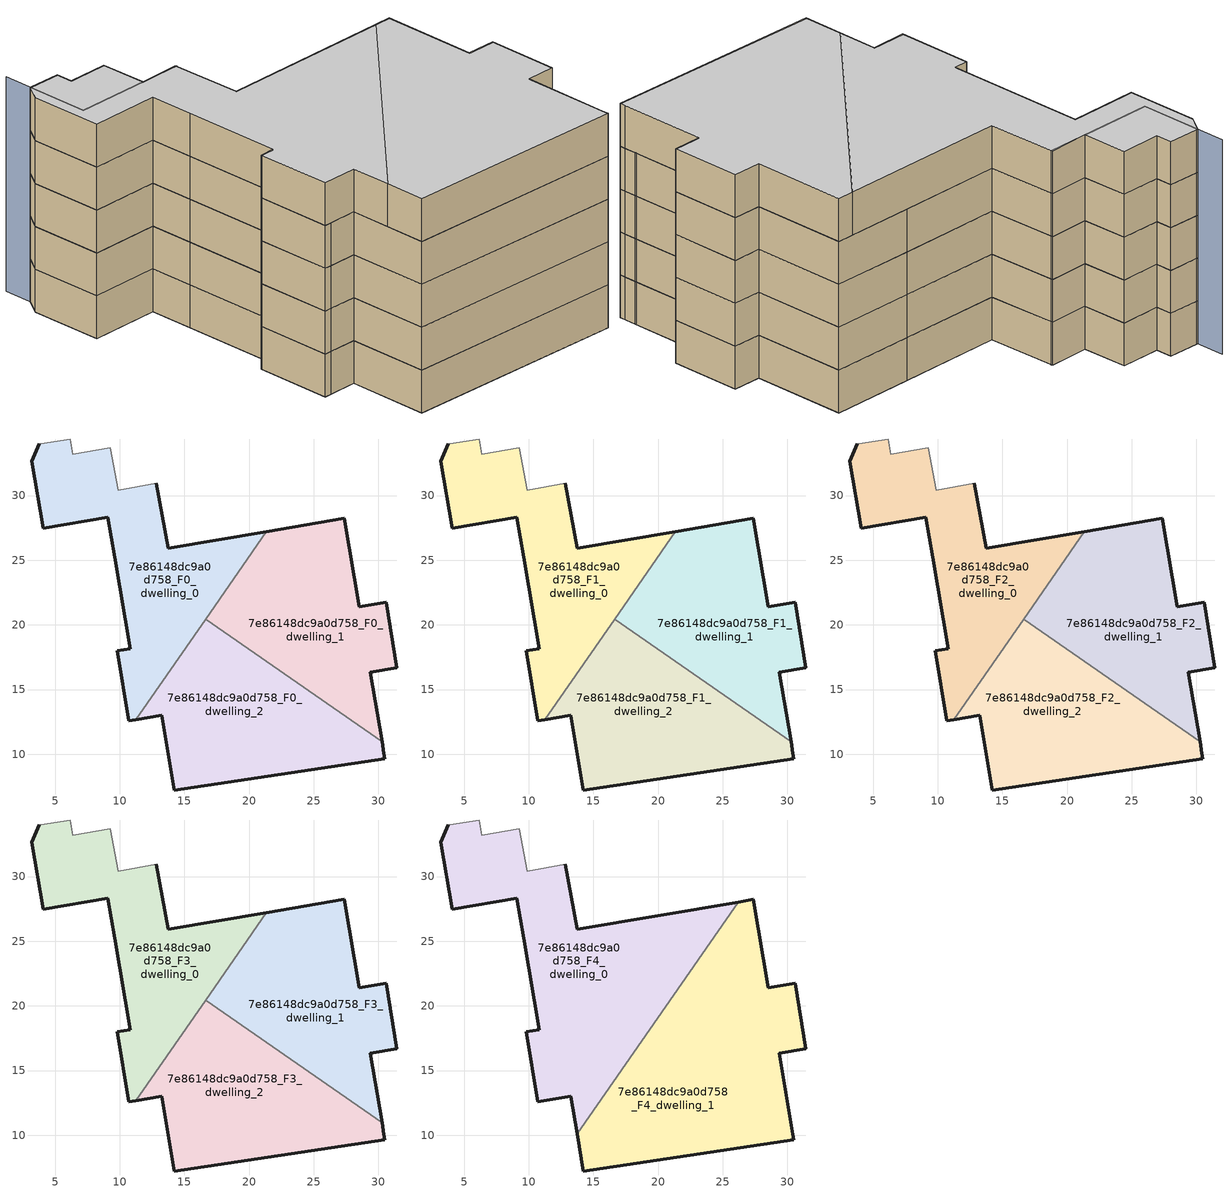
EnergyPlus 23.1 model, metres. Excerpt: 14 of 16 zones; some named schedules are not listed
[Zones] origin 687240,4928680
7e86148dc9a0d758_F0_dwelling_0
 floor ground (EU_floor_Construction): 11.24,12.67 21.35,27.21 13.77,25.92 12.81,30.97 9.88,30.41 9.28,33.7 6.37,33.2 6.17,34.37 3.9,34.02 3.8,34 3.18,32.65 4.08,27.47 9.08,28.33 9.62,25.21 10.82,18.16 9.8,17.98 10.71,12.58 z0
 wall outside (EU_wall_Construction): 12.81,30.97 13.77,25.92 21.35,27.21 / 11.24,12.67 10.71,12.58 9.8,17.98 10.82,18.16 9.62,25.21 9.08,28.33 4.08,27.47 3.18,32.65 3.8,34 z0:3
 wall adiabatic (EU_wall_Construction): 3.8,34 3.9,34.02 6.17,34.37 6.37,33.2 9.28,33.7 9.88,30.41 12.81,30.97 z0:3
 wall to 7e86148dc9a0d758_F0_dwelling_2 (EU_wall_Construction): 16.64,20.44 11.24,12.67 z0:3
 wall to 7e86148dc9a0d758_F0_dwelling_1 (EU_wall_Construction): 21.35,27.21 16.64,20.44 z0:3
7e86148dc9a0d758_F0_dwelling_1
 floor ground (EU_floor_Construction): 30.28,10.95 29.38,16.33 31.44,16.67 30.6,21.75 28.52,21.41 27.37,28.23 21.35,27.21 16.64,20.44 z0
 wall outside (EU_wall_Construction): 21.35,27.21 27.37,28.23 28.52,21.41 30.6,21.75 31.44,16.67 29.38,16.33 30.29,10.95 z0:3
 wall to 7e86148dc9a0d758_F0_dwelling_2 (EU_wall_Construction): 30.28,10.95 16.64,20.44 z0:3
7e86148dc9a0d758_F0_dwelling_2
 floor ground (EU_floor_Construction): 30.5,9.63 30.43,10.08 30.28,10.95 16.64,20.44 11.24,12.67 13.25,13.01 14.22,7.23 z0
 wall outside (EU_wall_Construction): 30.29,10.95 30.43,10.08 30.5,9.63 14.22,7.23 13.25,13.01 11.24,12.67 z0:3
7e86148dc9a0d758_F1_dwelling_0
 floor to 7e86148dc9a0d758_F0_dwelling_0 (EU_floor_Construction): 11.24,12.67 21.35,27.21 13.77,25.92 12.81,30.97 9.88,30.41 9.28,33.7 6.37,33.2 6.17,34.37 3.9,34.02 3.8,34 3.18,32.65 4.08,27.47 9.08,28.33 9.62,25.21 10.82,18.16 9.8,17.98 10.71,12.58 z3
 wall outside (EU_wall_Construction): 12.81,30.97 13.77,25.92 21.35,27.21 / 11.24,12.67 10.71,12.58 9.8,17.98 10.82,18.16 9.62,25.21 9.08,28.33 4.08,27.47 3.18,32.65 3.8,34 z3:6
 wall adiabatic (EU_wall_Construction): 3.8,34 3.9,34.02 6.17,34.37 6.37,33.2 9.28,33.7 9.88,30.41 12.81,30.97 z3:6
 wall to 7e86148dc9a0d758_F1_dwelling_2 (EU_wall_Construction): 16.64,20.44 11.24,12.67 z3:6
 wall to 7e86148dc9a0d758_F1_dwelling_1 (EU_wall_Construction): 21.35,27.21 16.64,20.44 z3:6
7e86148dc9a0d758_F1_dwelling_1
 floor to 7e86148dc9a0d758_F0_dwelling_1 (EU_floor_Construction): 30.28,10.95 29.38,16.33 31.44,16.67 30.6,21.75 28.52,21.41 27.37,28.23 21.35,27.21 16.64,20.44 z3
 wall outside (EU_wall_Construction): 21.35,27.21 27.37,28.23 28.52,21.41 30.6,21.75 31.44,16.67 29.38,16.33 30.29,10.95 z3:6
 wall to 7e86148dc9a0d758_F1_dwelling_2 (EU_wall_Construction): 30.28,10.95 16.64,20.44 z3:6
7e86148dc9a0d758_F1_dwelling_2
 floor to 7e86148dc9a0d758_F0_dwelling_2 (EU_floor_Construction): 30.5,9.63 30.43,10.08 30.28,10.95 16.64,20.44 11.24,12.67 13.25,13.01 14.22,7.23 z3
 wall outside (EU_wall_Construction): 30.29,10.95 30.43,10.08 30.5,9.63 14.22,7.23 13.25,13.01 11.24,12.67 z3:6
7e86148dc9a0d758_F2_dwelling_0
 floor to 7e86148dc9a0d758_F1_dwelling_0 (EU_floor_Construction): 11.24,12.67 21.35,27.21 13.77,25.92 12.81,30.97 9.88,30.41 9.28,33.7 6.37,33.2 6.17,34.37 3.9,34.02 3.8,34 3.18,32.65 4.08,27.47 9.08,28.33 9.62,25.21 10.82,18.16 9.8,17.98 10.71,12.58 z6
 wall outside (EU_wall_Construction): 12.81,30.97 13.77,25.92 21.35,27.21 / 11.24,12.67 10.71,12.58 9.8,17.98 10.82,18.16 9.62,25.21 9.08,28.33 4.08,27.47 3.18,32.65 3.8,34 z6:9
 wall adiabatic (EU_wall_Construction): 3.8,34 3.9,34.02 6.17,34.37 6.37,33.2 9.28,33.7 9.88,30.41 12.81,30.97 z6:9
 wall to 7e86148dc9a0d758_F2_dwelling_2 (EU_wall_Construction): 16.64,20.44 11.24,12.67 z6:9
 wall to 7e86148dc9a0d758_F2_dwelling_1 (EU_wall_Construction): 21.35,27.21 16.64,20.44 z6:9
7e86148dc9a0d758_F2_dwelling_1
 floor to 7e86148dc9a0d758_F1_dwelling_1 (EU_floor_Construction): 30.28,10.95 29.38,16.33 31.44,16.67 30.6,21.75 28.52,21.41 27.37,28.23 21.35,27.21 16.64,20.44 z6
 wall outside (EU_wall_Construction): 21.35,27.21 27.37,28.23 28.52,21.41 30.6,21.75 31.44,16.67 29.38,16.33 30.29,10.95 z6:9
 wall to 7e86148dc9a0d758_F2_dwelling_2 (EU_wall_Construction): 30.28,10.95 16.64,20.44 z6:9
7e86148dc9a0d758_F2_dwelling_2
 floor to 7e86148dc9a0d758_F1_dwelling_2 (EU_floor_Construction): 30.5,9.63 30.43,10.08 30.28,10.95 16.64,20.44 11.24,12.67 13.25,13.01 14.22,7.23 z6
 wall outside (EU_wall_Construction): 30.29,10.95 30.43,10.08 30.5,9.63 14.22,7.23 13.25,13.01 11.24,12.67 z6:9
7e86148dc9a0d758_F3_dwelling_0
 floor to 7e86148dc9a0d758_F2_dwelling_0 (EU_floor_Construction): 11.24,12.67 21.35,27.21 13.77,25.92 12.81,30.97 9.88,30.41 9.28,33.7 6.37,33.2 6.17,34.37 3.9,34.02 3.8,34 3.18,32.65 4.08,27.47 9.08,28.33 9.62,25.21 10.82,18.16 9.8,17.98 10.71,12.58 z9
 wall outside (EU_wall_Construction): 12.81,30.97 13.77,25.92 21.35,27.21 / 11.24,12.67 10.71,12.58 9.8,17.98 10.82,18.16 9.62,25.21 9.08,28.33 4.08,27.47 3.18,32.65 3.8,34 z9:12
 wall adiabatic (EU_wall_Construction): 3.8,34 3.9,34.02 6.17,34.37 6.37,33.2 9.28,33.7 9.88,30.41 12.81,30.97 z9:12
 wall to 7e86148dc9a0d758_F3_dwelling_2 (EU_wall_Construction): 16.64,20.44 11.24,12.67 z9:12
 wall to 7e86148dc9a0d758_F3_dwelling_1 (EU_wall_Construction): 21.35,27.21 16.64,20.44 z9:12
7e86148dc9a0d758_F3_dwelling_1
 floor to 7e86148dc9a0d758_F2_dwelling_1 (EU_floor_Construction): 30.28,10.95 29.38,16.33 31.44,16.67 30.6,21.75 28.52,21.41 27.37,28.23 21.35,27.21 16.64,20.44 z9
 wall outside (EU_wall_Construction): 21.35,27.21 27.37,28.23 28.52,21.41 30.6,21.75 31.44,16.67 29.38,16.33 30.29,10.95 z9:12
 wall to 7e86148dc9a0d758_F3_dwelling_2 (EU_wall_Construction): 30.28,10.95 16.64,20.44 z9:12
7e86148dc9a0d758_F3_dwelling_2
 floor to 7e86148dc9a0d758_F2_dwelling_2 (EU_floor_Construction): 30.5,9.63 30.43,10.08 30.28,10.95 16.64,20.44 11.24,12.67 13.25,13.01 14.22,7.23 z9
 wall outside (EU_wall_Construction): 30.29,10.95 30.43,10.08 30.5,9.63 14.22,7.23 13.25,13.01 11.24,12.67 z9:12
7e86148dc9a0d758_F4_dwelling_0
 floor to 7e86148dc9a0d758_F3_dwelling_0 (EU_floor_Construction): 11.24,12.67 21.35,27.21 13.77,25.92 12.81,30.97 9.88,30.41 9.28,33.7 6.37,33.2 6.17,34.37 3.9,34.02 3.8,34 3.18,32.65 4.08,27.47 9.08,28.33 9.62,25.21 10.82,18.16 9.8,17.98 10.71,12.58 z12
 floor to 7e86148dc9a0d758_F3_dwelling_2 (EU_floor_Construction): 13.25,13.01 17.25,20.02 16.64,20.44 11.24,12.67 z12; 13.74,10.11 19.53,18.43 17.25,20.02 13.25,13.01 z12
 floor to 7e86148dc9a0d758_F3_dwelling_1 (EU_floor_Construction): 19.53,18.43 26.2,28.03 21.35,27.21 17.25,20.02 z12; 17.25,20.02 21.35,27.21 16.64,20.44 z12
 wall outside (EU_wall_Construction): 12.81,30.97 13.77,25.92 26.2,28.03 / 13.74,10.11 13.25,13.01 10.71,12.58 9.8,17.98 10.82,18.16 9.62,25.21 9.08,28.33 4.08,27.47 3.18,32.65 3.8,34 z12:15
 wall adiabatic (EU_wall_Construction): 3.8,34 3.9,34.02 6.17,34.37 6.37,33.2 9.28,33.7 9.88,30.41 12.81,30.97 z12:15
 wall to 7e86148dc9a0d758_F4_dwelling_1 (EU_wall_Construction): 26.2,28.03 13.74,10.11 z12:15
 ceiling to 7e86148dc9a0d758_F5_dwelling_0 (EU_floor_Construction): 26.2,28.03 13.74,10.11 13.25,13.01 10.71,12.58 9.8,17.98 10.82,18.16 9.62,25.21 9.08,28.33 4.08,27.47 3.18,32.65 3.8,34 3.9,34.02 6.17,34.37 6.37,33.2 9.28,33.7 9.88,30.41 12.81,30.97 13.77,25.92 z15
7e86148dc9a0d758_F4_dwelling_1
 floor to 7e86148dc9a0d758_F3_dwelling_1 (EU_floor_Construction): 30.28,10.95 29.38,16.33 31.44,16.67 30.6,21.75 28.52,21.41 27.37,28.23 26.2,28.03 19.53,18.43 z12
 floor to 7e86148dc9a0d758_F3_dwelling_2 (EU_floor_Construction): 30.5,9.63 30.43,10.08 30.28,10.95 19.53,18.43 13.74,10.11 14.22,7.23 z12
 wall outside (EU_wall_Construction): 26.2,28.03 27.37,28.23 28.52,21.41 30.6,21.75 31.44,16.67 29.38,16.33 30.43,10.08 30.5,9.63 14.22,7.23 13.74,10.11 z12:15
 ceiling to 7e86148dc9a0d758_F5_dwelling_1 (EU_floor_Construction): 27.37,28.23 28.52,21.41 30.6,21.75 31.44,16.67 29.38,16.33 30.43,10.08 30.5,9.63 14.22,7.23 13.74,10.11 26.2,28.03 z15
shading: 12.87,30.92 4.55,29.52 / 4.55,29.52 3.45,36.07 z0:15
[Building]
EU S2 Campaign: North Axis=0; Terrain=City; Solar Distribution=FullExterior
[Site:Location]
Bologna: Latitude=44.5; Longitude=11.25; Time Zone=1; Elevation=37
[SizingPeriod:WeatherFileDays]
AnnualSizingPeriod: Begin Month=1; Begin Day of Month=1; End Month=12; End Day of Month=31; Day of Week for Start Day=Monday; Use Weather File Daylight Saving Period=No; Use Weather File Rain and Snow Indicators=No
[MATERIAL]
EU_InternalMass_Material: Roughness=MediumRough; Thickness=0.1; Conductivity=1; Density=1800; Specific Heat=900; Thermal Absorptance=0.9; Solar Absorptance=0.7; Visible Absorptance=0.7
[MATERIAL:NOMASS] Roughness=MediumRough; Thermal Absorptance=0.9; Solar Absorptance=0.7; Visible Absorptance=0.7
Name | Thermal Resistance
EU_wall_NoMass | 0.905828
EU_floor_NoMass | 0.67114
[CONSTRUCTION]
EU_wall_Construction: EU_wall_NoMass
EU_floor_Construction: EU_floor_NoMass
EU_InternalMass_Construction: EU_InternalMass_Material
[ZONE] Type=1; Multiplier=1; Ceiling Height=autocalculate; Floor Area=autocalculate; Part of Total Floor Area=Yes
Name | Volume
7e86148dc9a0d758_F0_dwelling_0; 7e86148dc9a0d758_F1_dwelling_0; 7e86148dc9a0d758_F2_dwelling_0; 7e86148dc9a0d758_F3_dwelling_0 | 398.529
7e86148dc9a0d758_F4_dwelling_0 | 597.801
7e86148dc9a0d758_F0_dwelling_1; 7e86148dc9a0d758_F1_dwelling_1; 7e86148dc9a0d758_F2_dwelling_1; 7e86148dc9a0d758_F3_dwelling_1 | 398.537
7e86148dc9a0d758_F4_dwelling_1 | 597.793
7e86148dc9a0d758_F0_dwelling_2; 7e86148dc9a0d758_F1_dwelling_2; 7e86148dc9a0d758_F2_dwelling_2; 7e86148dc9a0d758_F3_dwelling_2 | 398.532
[INTERNALMASS] Construction=EU_InternalMass_Construction
Name | Zone or ZoneList | Surface Area
7e86148dc9a0d758_F0_dwelling_0_EU_InternalMass | 7e86148dc9a0d758_F0_dwelling_0 | 132.844
7e86148dc9a0d758_F0_dwelling_1_EU_InternalMass | 7e86148dc9a0d758_F0_dwelling_1 | 132.848
7e86148dc9a0d758_F0_dwelling_2_EU_InternalMass | 7e86148dc9a0d758_F0_dwelling_2 | 132.845
7e86148dc9a0d758_F1_dwelling_0_EU_InternalMass | 7e86148dc9a0d758_F1_dwelling_0 | 132.844
7e86148dc9a0d758_F1_dwelling_1_EU_InternalMass | 7e86148dc9a0d758_F1_dwelling_1 | 132.848
7e86148dc9a0d758_F1_dwelling_2_EU_InternalMass | 7e86148dc9a0d758_F1_dwelling_2 | 132.845
7e86148dc9a0d758_F2_dwelling_0_EU_InternalMass | 7e86148dc9a0d758_F2_dwelling_0 | 132.844
7e86148dc9a0d758_F2_dwelling_1_EU_InternalMass | 7e86148dc9a0d758_F2_dwelling_1 | 132.848
7e86148dc9a0d758_F2_dwelling_2_EU_InternalMass | 7e86148dc9a0d758_F2_dwelling_2 | 132.845
7e86148dc9a0d758_F3_dwelling_0_EU_InternalMass | 7e86148dc9a0d758_F3_dwelling_0 | 132.844
7e86148dc9a0d758_F3_dwelling_1_EU_InternalMass | 7e86148dc9a0d758_F3_dwelling_1 | 132.848
7e86148dc9a0d758_F3_dwelling_2_EU_InternalMass | 7e86148dc9a0d758_F3_dwelling_2 | 132.845
7e86148dc9a0d758_F4_dwelling_0_EU_InternalMass | 7e86148dc9a0d758_F4_dwelling_0 | 199.27
7e86148dc9a0d758_F4_dwelling_1_EU_InternalMass | 7e86148dc9a0d758_F4_dwelling_1 | 199.265
[OTHEREQUIPMENT] Fuel Type=Electricity; Design Level Calculation Method=Watts/Area; Power per Zone Floor Area=1; Fraction Latent=0; Fraction Radiant=0; Fraction Lost=0; Carbon Dioxide Generation Rate=0; EndUse Subcategory=EU_Step8_InternalGains
Name | Zone or ZoneList or Space or SpaceList | Schedule
EU_Step8_InternalGain_7e86148dc9a0d758_F0_dwelling_0_f000 | 7e86148dc9a0d758_F0_dwelling_0 | EU_Step8_GainSchedule_7e86148dc9a0d758_F0_dwelling_0_f000
EU_Step8_InternalGain_7e86148dc9a0d758_F0_dwelling_1_f000 | 7e86148dc9a0d758_F0_dwelling_1 | EU_Step8_GainSchedule_7e86148dc9a0d758_F0_dwelling_1_f000
EU_Step8_InternalGain_7e86148dc9a0d758_F0_dwelling_2_f000 | 7e86148dc9a0d758_F0_dwelling_2 | EU_Step8_GainSchedule_7e86148dc9a0d758_F0_dwelling_2_f000
EU_Step8_InternalGain_7e86148dc9a0d758_F1_dwelling_0_f000 | 7e86148dc9a0d758_F1_dwelling_0 | EU_Step8_GainSchedule_7e86148dc9a0d758_F1_dwelling_0_f000
EU_Step8_InternalGain_7e86148dc9a0d758_F1_dwelling_1_f000 | 7e86148dc9a0d758_F1_dwelling_1 | EU_Step8_GainSchedule_7e86148dc9a0d758_F1_dwelling_1_f000
EU_Step8_InternalGain_7e86148dc9a0d758_F1_dwelling_2_f000 | 7e86148dc9a0d758_F1_dwelling_2 | EU_Step8_GainSchedule_7e86148dc9a0d758_F1_dwelling_2_f000
EU_Step8_InternalGain_7e86148dc9a0d758_F2_dwelling_0_f000 | 7e86148dc9a0d758_F2_dwelling_0 | EU_Step8_GainSchedule_7e86148dc9a0d758_F2_dwelling_0_f000
EU_Step8_InternalGain_7e86148dc9a0d758_F2_dwelling_1_f000 | 7e86148dc9a0d758_F2_dwelling_1 | EU_Step8_GainSchedule_7e86148dc9a0d758_F2_dwelling_1_f000
EU_Step8_InternalGain_7e86148dc9a0d758_F2_dwelling_2_f000 | 7e86148dc9a0d758_F2_dwelling_2 | EU_Step8_GainSchedule_7e86148dc9a0d758_F2_dwelling_2_f000
EU_Step8_InternalGain_7e86148dc9a0d758_F3_dwelling_0_f000 | 7e86148dc9a0d758_F3_dwelling_0 | EU_Step8_GainSchedule_7e86148dc9a0d758_F3_dwelling_0_f000
EU_Step8_InternalGain_7e86148dc9a0d758_F3_dwelling_1_f000 | 7e86148dc9a0d758_F3_dwelling_1 | EU_Step8_GainSchedule_7e86148dc9a0d758_F3_dwelling_1_f000
EU_Step8_InternalGain_7e86148dc9a0d758_F3_dwelling_2_f000 | 7e86148dc9a0d758_F3_dwelling_2 | EU_Step8_GainSchedule_7e86148dc9a0d758_F3_dwelling_2_f000
EU_Step8_InternalGain_7e86148dc9a0d758_F4_dwelling_0_f000 | 7e86148dc9a0d758_F4_dwelling_0 | EU_Step8_GainSchedule_7e86148dc9a0d758_F4_dwelling_0_f000
EU_Step8_InternalGain_7e86148dc9a0d758_F4_dwelling_1_f000 | 7e86148dc9a0d758_F4_dwelling_1 | EU_Step8_GainSchedule_7e86148dc9a0d758_F4_dwelling_1_f000
[ZONEVENTILATION:DESIGNFLOWRATE] Schedule=EU_AlwaysOn; Design Flow Rate Calculation Method=AirChanges/Hour; Air Changes per Hour=0.73129; Ventilation Type=Natural; Fan Pressure Rise=0; Fan Total Efficiency=1; Constant Term Coefficient=1; Temperature Term Coefficient=0; Velocity Term Coefficient=0; Velocity Squared Term Coefficient=0; Minimum Indoor Temperature=-100; Maximum Indoor Temperature=100; Delta Temperature=-100; Minimum Outdoor Temperature=-100; Maximum Outdoor Temperature=100; Maximum Wind Speed=40
Name | Zone or ZoneList or Space or SpaceList
EU_ConstantAir_7e86148dc9a0d758_F0_dwelling_0 | 7e86148dc9a0d758_F0_dwelling_0
EU_ConstantAir_7e86148dc9a0d758_F0_dwelling_1 | 7e86148dc9a0d758_F0_dwelling_1
EU_ConstantAir_7e86148dc9a0d758_F0_dwelling_2 | 7e86148dc9a0d758_F0_dwelling_2
EU_ConstantAir_7e86148dc9a0d758_F1_dwelling_0 | 7e86148dc9a0d758_F1_dwelling_0
EU_ConstantAir_7e86148dc9a0d758_F1_dwelling_1 | 7e86148dc9a0d758_F1_dwelling_1
EU_ConstantAir_7e86148dc9a0d758_F1_dwelling_2 | 7e86148dc9a0d758_F1_dwelling_2
EU_ConstantAir_7e86148dc9a0d758_F2_dwelling_0 | 7e86148dc9a0d758_F2_dwelling_0
EU_ConstantAir_7e86148dc9a0d758_F2_dwelling_1 | 7e86148dc9a0d758_F2_dwelling_1
EU_ConstantAir_7e86148dc9a0d758_F2_dwelling_2 | 7e86148dc9a0d758_F2_dwelling_2
EU_ConstantAir_7e86148dc9a0d758_F3_dwelling_0 | 7e86148dc9a0d758_F3_dwelling_0
EU_ConstantAir_7e86148dc9a0d758_F3_dwelling_1 | 7e86148dc9a0d758_F3_dwelling_1
EU_ConstantAir_7e86148dc9a0d758_F3_dwelling_2 | 7e86148dc9a0d758_F3_dwelling_2
EU_ConstantAir_7e86148dc9a0d758_F4_dwelling_0 | 7e86148dc9a0d758_F4_dwelling_0
EU_ConstantAir_7e86148dc9a0d758_F4_dwelling_1 | 7e86148dc9a0d758_F4_dwelling_1
[HVACTEMPLATE:THERMOSTAT] Constant Heating Setpoint=20; Constant Cooling Setpoint=50
EU_HeatOnly_7e86148dc9a0d758_F0_dwelling_0; EU_HeatOnly_7e86148dc9a0d758_F0_dwelling_1; EU_HeatOnly_7e86148dc9a0d758_F0_dwelling_2; EU_HeatOnly_7e86148dc9a0d758_F1_dwelling_0; EU_HeatOnly_7e86148dc9a0d758_F1_dwelling_1; EU_HeatOnly_7e86148dc9a0d758_F1_dwelling_2; EU_HeatOnly_7e86148dc9a0d758_F2_dwelling_0; EU_HeatOnly_7e86148dc9a0d758_F2_dwelling_1; EU_HeatOnly_7e86148dc9a0d758_F2_dwelling_2; EU_HeatOnly_7e86148dc9a0d758_F3_dwelling_0; EU_HeatOnly_7e86148dc9a0d758_F3_dwelling_1; EU_HeatOnly_7e86148dc9a0d758_F3_dwelling_2; EU_HeatOnly_7e86148dc9a0d758_F4_dwelling_0; EU_HeatOnly_7e86148dc9a0d758_F4_dwelling_1; EU_HeatOnly_7e86148dc9a0d758_F5_dwelling_0; EU_HeatOnly_7e86148dc9a0d758_F5_dwelling_1
[HVACTEMPLATE:ZONE:IDEALLOADSAIRSYSTEM] System Availability Schedule=EU_AlwaysOn; Maximum Heating Supply Air Temperature=50; Minimum Cooling Supply Air Temperature=13; Maximum Heating Supply Air Humidity Ratio=0.0156; Minimum Cooling Supply Air Humidity Ratio=0.0077; Heating Limit=NoLimit; Cooling Limit=NoLimit; Heating Availability Schedule=EU_AlwaysOn; Cooling Availability Schedule=EU_CoolingOff; Dehumidification Control Type=ConstantSensibleHeatRatio; Cooling Sensible Heat Ratio=0.7; Dehumidification Setpoint=60; Humidification Control Type=None; Humidification Setpoint=30; Outdoor Air Method=None; Outdoor Air Flow Rate per Person=0.00944; Outdoor Air Flow Rate per Zone Floor Area=0; Outdoor Air Flow Rate per Zone=0; Demand Controlled Ventilation Type=None; Outdoor Air Economizer Type=NoEconomizer; Heat Recovery Type=None; Sensible Heat Recovery Effectiveness=0.7; Latent Heat Recovery Effectiveness=0.65
Name | Template Thermostat
7e86148dc9a0d758_F0_dwelling_0 | EU_HeatOnly_7e86148dc9a0d758_F0_dwelling_0
7e86148dc9a0d758_F0_dwelling_1 | EU_HeatOnly_7e86148dc9a0d758_F0_dwelling_1
7e86148dc9a0d758_F0_dwelling_2 | EU_HeatOnly_7e86148dc9a0d758_F0_dwelling_2
7e86148dc9a0d758_F1_dwelling_0 | EU_HeatOnly_7e86148dc9a0d758_F1_dwelling_0
7e86148dc9a0d758_F1_dwelling_1 | EU_HeatOnly_7e86148dc9a0d758_F1_dwelling_1
7e86148dc9a0d758_F1_dwelling_2 | EU_HeatOnly_7e86148dc9a0d758_F1_dwelling_2
7e86148dc9a0d758_F2_dwelling_0 | EU_HeatOnly_7e86148dc9a0d758_F2_dwelling_0
7e86148dc9a0d758_F2_dwelling_1 | EU_HeatOnly_7e86148dc9a0d758_F2_dwelling_1
7e86148dc9a0d758_F2_dwelling_2 | EU_HeatOnly_7e86148dc9a0d758_F2_dwelling_2
7e86148dc9a0d758_F3_dwelling_0 | EU_HeatOnly_7e86148dc9a0d758_F3_dwelling_0
